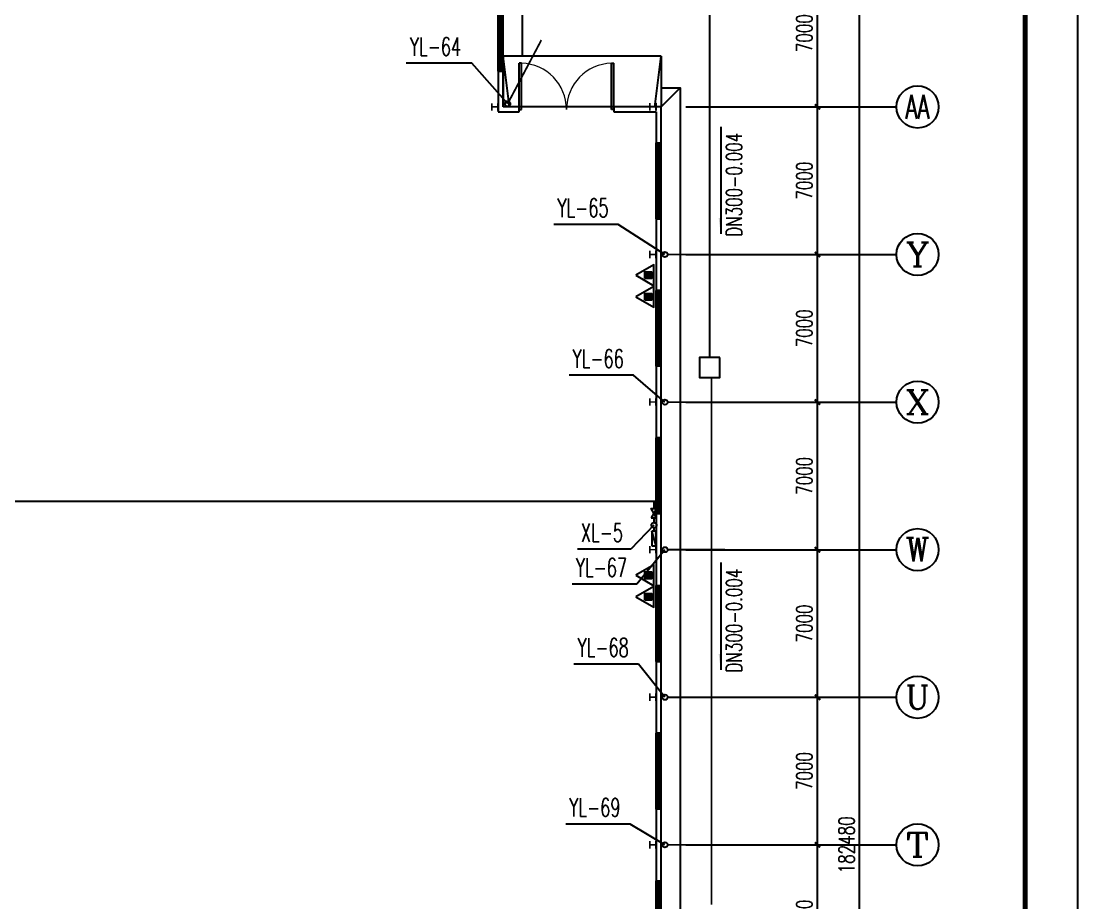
# Model space of a CAD drawing. Extents: x -4407041 to 173436, y -470270 to -29437.
# Drawn here: x -203153 to -153016, y -161194 to -119376 of the extents above; entities that cross this region are included whole.
import ezdxf
from ezdxf.enums import TextEntityAlignment as Align

# ---------------------------------------------------------------- set-up
doc = ezdxf.new("R2010")
doc.units = 0
doc.header["$LTSCALE"] = 1000
doc.header["$MEASUREMENT"] = 0
for name, pattern in [('CENTER2', [1.125, 0.75, -0.125, 0.125, -0.125]), ('DASH', [0.35, 0.25, -0.1]), ('PHANTOM2', [1.25, 0.625, -0.125, 0.125, -0.125, 0.125, -0.125])]:
    doc.linetypes.add(name, pattern=pattern)
for name, color, linetype in [('AXIS', 3, 'Continuous'), ('AXIS_TEXT', 7, 'Continuous'), ('DIM_消防', 3, 'Continuous'), ('DIM_雨水', 3, 'Continuous'), ('EQUIP_消火栓', 7, 'Continuous'), ('EQUIP_消防', 7, 'Continuous'), ('PIPE-污水', 2, 'DASH'), ('PIPE-消防', 1, 'PHANTOM2'), ('PIPE-雨水', 4, 'CENTER2'), ('PUB_TITLE', 4, 'Continuous'), ('STAIR', 2, 'Continuous'), ('TWT_SYMB', 3, 'Continuous'), ('VALVE_消防', 7, 'Continuous'), ('VPIPE-消防', 1, 'Continuous'), ('VPIPE-雨水', 4, 'Continuous'), ('WALL', 9, 'Continuous'), ('WINDOW', 4, 'Continuous')]:
    doc.layers.add(name, color=color, linetype=linetype)
doc.layers.add('STXT_XG_THIN', color=2, linetype='Continuous', lineweight=0)
doc.styles.add('_TCH_AXIS', font='COMPLEX', dxfattribs={"bigfont": 'GBCBIG'})
doc.styles.add('_TCH_DIM', font='SIMPLEX', dxfattribs={"bigfont": 'GBCBIG'})
doc.styles.add('_TCH_DIM_T3', font='SIMPLEX', dxfattribs={"width": 0.705882, "bigfont": 'GBCBIG'})
doc.styles.add('_TWT_SERIAL', font='COMPLEX', dxfattribs={"width": 0.8, "height": 3.5, "bigfont": 'HZTXT'})
doc.styles.add('COMPLEX', font='COMPLEX')
doc.dimstyles.new('_TCH_ARCH&&250', dxfattribs={"dimtxt": 743.75, "dimasz": 250, "dimexe": 625, "dimexo": 750, "dimgap": 250, "dimtad": 1, "dimdec": 0, "dimzin": 0, "dimdsep": 46, "dimtxsty": '_TCH_DIM_T3', "dimblk": 'ARCHTICK', "dimcen": 0.09, "dimclrt": 7, "dimazin": 2, "dimtfac": 1, "dimtdec": 0, "dimtix": 1, "dimtmove": 2, "dimatfit": 3, "dimfxl": 0, "dimtolj": 1, "dimtzin": 0, "dimarcsym": 0})

# ---------------------------------------------------------------- blocks, each defined once
blk = doc.blocks.new('_ArchTick')
at = {"color": 0, "linetype": 'ByBlock', "const_width": 0.4}
blk.add_lwpolyline([(-0.5, -0.5), (0.5, 0.5)], dxfattribs=at)
blk = doc.blocks.new('*D235')
at = {"layer": 'AXIS', "color": 0, "lineweight": -2}
for p, q in [((-170871, -158444), (-164746, -158444)), ((-165371, -165444), (-165371, -158444)), ((-170871, -165444), (-164746, -165444))]:
    blk.add_line(p, q, dxfattribs=at)
at = {"layer": 'Defpoints', "color": 0}
for p in [(-171621, -158444), (-165371, -158444), (-171621, -165444)]:
    blk.add_point(p, dxfattribs=at)
at = {"layer": 'AXIS', "color": 0, "lineweight": -2, "xscale": 250, "yscale": 250, "zscale": 250}
for p, rotation in [((-165371, -158444), 90), ((-165371, -165444), 270)]:
    blk.add_blockref('_ArchTick', p, dxfattribs=dict(at, rotation=rotation))
at = {"layer": 'AXIS', "color": 7, "insert": (-165993, -161944), "char_height": 743.8, "attachment_point": 5, "rotation": 90, "style": '_TCH_DIM_T3'}
blk.add_mtext('\\A1;7000', dxfattribs=at)
blk = doc.blocks.new('*D236')
at = {"layer": 'AXIS', "color": 0, "lineweight": -2}
for p, q in [((-170871, -151444), (-164746, -151444)), ((-165371, -158444), (-165371, -151444)), ((-170871, -158444), (-164746, -158444))]:
    blk.add_line(p, q, dxfattribs=at)
at = {"layer": 'Defpoints', "color": 0}
for p in [(-171621, -151444), (-165371, -151444), (-171621, -158444)]:
    blk.add_point(p, dxfattribs=at)
at = {"layer": 'AXIS', "color": 0, "lineweight": -2, "xscale": 250, "yscale": 250, "zscale": 250}
for p, rotation in [((-165371, -151444), 90), ((-165371, -158444), 270)]:
    blk.add_blockref('_ArchTick', p, dxfattribs=dict(at, rotation=rotation))
at = {"layer": 'AXIS', "color": 7, "insert": (-165993, -154944), "char_height": 743.8, "attachment_point": 5, "rotation": 90, "style": '_TCH_DIM_T3'}
blk.add_mtext('\\A1;7000', dxfattribs=at)
blk = doc.blocks.new('*D237')
at = {"layer": 'AXIS', "color": 0, "lineweight": -2}
for p, q in [((-170871, -144444), (-164746, -144444)), ((-165371, -151444), (-165371, -144444)), ((-170871, -151444), (-164746, -151444))]:
    blk.add_line(p, q, dxfattribs=at)
at = {"layer": 'Defpoints', "color": 0}
for p in [(-171621, -144444), (-165371, -144444), (-171621, -151444)]:
    blk.add_point(p, dxfattribs=at)
at = {"layer": 'AXIS', "color": 0, "lineweight": -2, "xscale": 250, "yscale": 250, "zscale": 250}
for p, rotation in [((-165371, -144444), 90), ((-165371, -151444), 270)]:
    blk.add_blockref('_ArchTick', p, dxfattribs=dict(at, rotation=rotation))
at = {"layer": 'AXIS', "color": 7, "insert": (-165993, -147944), "char_height": 743.8, "attachment_point": 5, "rotation": 90, "style": '_TCH_DIM_T3'}
blk.add_mtext('\\A1;7000', dxfattribs=at)
blk = doc.blocks.new('*D238')
at = {"layer": 'AXIS', "color": 0, "lineweight": -2}
for p, q in [((-170871, -137444), (-164746, -137444)), ((-165371, -144444), (-165371, -137444)), ((-170871, -144444), (-164746, -144444))]:
    blk.add_line(p, q, dxfattribs=at)
at = {"layer": 'Defpoints', "color": 0}
for p in [(-171621, -137444), (-165371, -137444), (-171621, -144444)]:
    blk.add_point(p, dxfattribs=at)
at = {"layer": 'AXIS', "color": 0, "lineweight": -2, "xscale": 250, "yscale": 250, "zscale": 250}
for p, rotation in [((-165371, -137444), 90), ((-165371, -144444), 270)]:
    blk.add_blockref('_ArchTick', p, dxfattribs=dict(at, rotation=rotation))
at = {"layer": 'AXIS', "color": 7, "insert": (-165993, -140944), "char_height": 743.8, "attachment_point": 5, "rotation": 90, "style": '_TCH_DIM_T3'}
blk.add_mtext('\\A1;7000', dxfattribs=at)
blk = doc.blocks.new('*D239')
at = {"layer": 'AXIS', "color": 0, "lineweight": -2}
for p, q in [((-170871, -130444), (-164746, -130444)), ((-165371, -137444), (-165371, -130444)), ((-170871, -137444), (-164746, -137444))]:
    blk.add_line(p, q, dxfattribs=at)
at = {"layer": 'Defpoints', "color": 0}
for p in [(-171621, -130444), (-165371, -130444), (-171621, -137444)]:
    blk.add_point(p, dxfattribs=at)
at = {"layer": 'AXIS', "color": 0, "lineweight": -2, "xscale": 250, "yscale": 250, "zscale": 250}
for p, rotation in [((-165371, -130444), 90), ((-165371, -137444), 270)]:
    blk.add_blockref('_ArchTick', p, dxfattribs=dict(at, rotation=rotation))
at = {"layer": 'AXIS', "color": 7, "insert": (-165993, -133944), "char_height": 743.8, "attachment_point": 5, "rotation": 90, "style": '_TCH_DIM_T3'}
blk.add_mtext('\\A1;7000', dxfattribs=at)
blk = doc.blocks.new('*D240')
at = {"layer": 'AXIS', "color": 0, "lineweight": -2}
for p, q in [((-170871, -123444), (-164746, -123444)), ((-165371, -130444), (-165371, -123444)), ((-170871, -130444), (-164746, -130444))]:
    blk.add_line(p, q, dxfattribs=at)
at = {"layer": 'Defpoints', "color": 0}
for p in [(-171621, -123444), (-165371, -123444), (-171621, -130444)]:
    blk.add_point(p, dxfattribs=at)
at = {"layer": 'AXIS', "color": 0, "lineweight": -2, "xscale": 250, "yscale": 250, "zscale": 250}
for p, rotation in [((-165371, -123444), 90), ((-165371, -130444), 270)]:
    blk.add_blockref('_ArchTick', p, dxfattribs=dict(at, rotation=rotation))
at = {"layer": 'AXIS', "color": 7, "insert": (-165993, -126944), "char_height": 743.8, "attachment_point": 5, "rotation": 90, "style": '_TCH_DIM_T3'}
blk.add_mtext('\\A1;7000', dxfattribs=at)
blk = doc.blocks.new('*D241')
at = {"layer": 'AXIS', "color": 0, "lineweight": -2}
for p, q in [((-170871, -116444), (-164746, -116444)), ((-165371, -123444), (-165371, -116444)), ((-170871, -123444), (-164746, -123444))]:
    blk.add_line(p, q, dxfattribs=at)
at = {"layer": 'Defpoints', "color": 0}
for p in [(-171621, -116444), (-165371, -116444), (-171621, -123444)]:
    blk.add_point(p, dxfattribs=at)
at = {"layer": 'AXIS', "color": 0, "lineweight": -2, "xscale": 250, "yscale": 250, "zscale": 250}
for p, rotation in [((-165371, -116444), 90), ((-165371, -123444), 270)]:
    blk.add_blockref('_ArchTick', p, dxfattribs=dict(at, rotation=rotation))
at = {"layer": 'AXIS', "color": 7, "insert": (-165993, -119944), "char_height": 743.8, "attachment_point": 5, "rotation": 90, "style": '_TCH_DIM_T3'}
blk.add_mtext('\\A1;7000', dxfattribs=at)
blk = doc.blocks.new('*D251')
at = {"layer": 'AXIS', "color": 0, "lineweight": -2}
for p, q in [((-170871, -67204), (-162746, -67204)), ((-163371, -249684), (-163371, -67204)), ((-170871, -249684), (-162746, -249684))]:
    blk.add_line(p, q, dxfattribs=at)
at = {"layer": 'Defpoints', "color": 0}
for p in [(-171621, -67204), (-163371, -67204), (-171621, -249684)]:
    blk.add_point(p, dxfattribs=at)
at = {"layer": 'AXIS', "color": 0, "lineweight": -2, "xscale": 250, "yscale": 250, "zscale": 250}
for p, rotation in [((-163371, -67204), 90), ((-163371, -249684), 270)]:
    blk.add_blockref('_ArchTick', p, dxfattribs=dict(at, rotation=rotation))
at = {"layer": 'AXIS', "color": 7, "insert": (-163993, -158444), "char_height": 743.8, "attachment_point": 5, "rotation": 90, "style": '_TCH_DIM_T3'}
blk.add_mtext('\\A1;182480', dxfattribs=at)
blk = doc.blocks.new('$DorLib2D$00000002')
for p, q in [((-0.5, 0), (-0.5, 0.4875)), ((-0.475, 0.4875), (-0.5, 0.4875)), ((-0.475, 0), (-0.475, 0.4875)), ((0.475, 0), (0.475, 0.4875)), ((0.475, 0.4875), (0.5, 0.4875)), ((0.5, 0), (0.5, 0.4875)), ((-0.5, 0), (-0.475, 0)), ((0.5, 0), (0.475, 0))]:
    blk.add_line(p, q)
at = {"lineweight": 13}
for centre, start, end in [((-0.4875, 0), 0, 88.53072), ((0.4875, 0), 91.46928, 180)]:
    blk.add_arc(centre, 0.4875, start, end, dxfattribs=at)
blk = doc.blocks.new('$TCHSYS$WIN2D')
for p, q in [((-0.5, 0.5), (0.5, 0.5)), ((-0.5, 0.5), (-0.5, -0.5)), ((0.5, 0.5), (0.5, -0.5)), ((0.5, 0.167), (-0.5, 0.167)), ((0.5, -0.167), (-0.5, -0.167)), ((-0.5, -0.5), (0.5, -0.5))]:
    blk.add_line(p, q)
blk = doc.blocks.new('_AXISO')
blk.add_circle((0, 0), 0.5)
at = {"layer": 'AXIS_TEXT', "style": 'COMPLEX', "width": 1.041667}
blk.add_attdef('A', text='', height=0.56, dxfattribs=at).set_placement((-0.25, -0.28), (0.25, -0.28), align=Align.FIT)
blk = doc.blocks.new('$TwtSys$00000434')
for p, q in [((-0.5, 0.5), (-0.5, -0.5)), ((-0.5, -0.5), (0.5, 0.5)), ((0.5, 0.5), (-0.5, 0.5)), ((0.5, -0.5), (0.5, 0.5)), ((-0.5, -0.5), (0.5, -0.5))]:
    blk.add_line(p, q)
blk.add_solid([(0.5, -0.5), (0.5, 0.5), (-0.5, -0.5)])
blk = doc.blocks.new('$VALVE$00000295')
blk.add_lwpolyline([(-125, 72), (-125, -72), (125, 72), (125, -72), (-125, 72)])
for p in [(-125, 0), (125, 0)]:
    blk.add_point(p)
blk = doc.blocks.new('$ATTACHMENT$00000214')
h = blk.add_hatch()
h.set_pattern_fill('ANSI31', color=256, scale=200, style=0)
h.set_pattern_definition([(45, (-38543.802, -6842.639), (-17.67767, 17.67767), [])])
h.paths.add_polyline_path([(-65, 2), (65, 2), (65, -128), (-65, -128)])
for points in [[(0, 172), (-198, -172), (198, -172)], [(-65, 2), (65, 2), (65, -128), (-65, -128)]]:
    blk.add_lwpolyline(points, close=True)

msp = doc.modelspace()

# ---------------------------------------------------------------- hatches: boundary and pattern name
at = {"layer": 'PIPE-消防'}
for points in [[(-173128.2, -142152), (-173128.2, -142108.3), (-173084.4, -142108.3)], [(-173128.2, -142152), (-173084.4, -142152), (-173084.4, -142108.3)]]:
    msp.add_hatch(color=256, dxfattribs=at).paths.add_polyline_path(points)
at = {"layer": 'TWT_SYMB'}
for points in [[(-169959, -129467.5), (-169959, -128717.5), (-170059, -128717.5)], [(-169959, -150136), (-169959, -149386), (-170059, -149386)]]:
    msp.add_hatch(color=256, dxfattribs=at).paths.add_polyline_path(points)

# ---------------------------------------------------------------- linework, layer by layer
at = {"color": 2}
msp.add_line((-172788.2, -123444.2), (-171888.2, -122544.2), dxfattribs=at)
for points in [[(-179388.2, -95444.2), (-179388.2, -121044.2)], [(-172788.2, -122544.2), (-171888.2, -122544.2), (-171888.2, -180584.2), (-172788.2, -180584.2)]]:
    msp.add_lwpolyline(points, dxfattribs=at)
msp.add_lwpolyline([(-170011, -135324.7), (-170968.5, -135324.7), (-170968.5, -136282.2), (-170011, -136282.2)], close=True)
at = {"layer": 'AXIS'}
for p, q in [((-171621.5, -123444.2), (-161621.5, -123444.2)), ((-171621.5, -130444.2), (-161621.5, -130444.2)), ((-171621.5, -137444.2), (-161621.5, -137444.2)), ((-171621.5, -144444.2), (-161621.5, -144444.2)), ((-171621.5, -151444.2), (-161621.5, -151444.2)), ((-171621.5, -158444.2), (-161621.5, -158444.2))]:
    msp.add_line(p, q, dxfattribs=at)
at = {"layer": 'DIM_消防'}
for p, q in [((-173128.2, -143278), (-174222.5, -144421)), ((-174222.5, -144421), (-176763.8, -144421))]:
    msp.add_line(p, q, dxfattribs=at)
at = {"layer": 'DIM_雨水'}
for p, q in [((-181767, -121372.2), (-184879.2, -121372.2)), ((-180069.5, -123293.2), (-181767, -121372.2)), ((-174820, -129015.4), (-177881.4, -129015.4)), ((-172608.5, -130444.2), (-174820, -129015.4)), ((-174097.5, -136171.9), (-177158.9, -136171.9)), ((-172608.5, -137444.2), (-174097.5, -136171.9)), ((-172608.5, -144444.2), (-173945, -146078)), ((-173945, -146078), (-177006.4, -146078)), ((-173862.5, -149868.4), (-176923.9, -149868.4)), ((-172608.5, -151444.2), (-173862.5, -149868.4)), ((-174256, -157456), (-177317.4, -157456)), ((-172608.5, -158444.2), (-174256, -157456))]:
    msp.add_line(p, q, dxfattribs=at)
at = {"layer": 'PIPE-污水', "ltscale": 2.5, "const_width": 87.5}
for points in [[(-170489.8, -110324.7), (-170489.8, -135324.7)], [(-170400.5, -136282.2), (-170400.5, -161282.2)]]:
    msp.add_lwpolyline(points, dxfattribs=at)
at = {"layer": 'PIPE-消防', "ltscale": 2.5, "const_width": 87.5}
for points in [[(-208826.5, -142152), (-173128.2, -142152)], [(-173128.2, -142152), (-173128.2, -142495.9)], [(-173128.2, -142934.1), (-173128.2, -143153)], [(-173128.2, -143403), (-173128.2, -143563.5)]]:
    msp.add_lwpolyline(points, dxfattribs=at)
at = {"layer": 'PIPE-雨水', "linetype": 'CENTER2', "const_width": 87.5}
for points in [[(-180011, -123182.7), (-178471.5, -120274.5)], [(-172483.5, -130444.2), (-169762, -130444.2)], [(-172483.5, -137444.2), (-169762, -137444.2)], [(-172483.5, -144444.2), (-169762, -144444.2)], [(-172483.5, -151444.2), (-169762, -151444.2)], [(-172483.5, -158444.2), (-169762, -158444.2)]]:
    msp.add_lwpolyline(points, dxfattribs=at)
at = {"layer": 'PUB_TITLE'}
msp.add_lwpolyline([(-301516.5, -29436.9), (-301516.5, -292186.9), (-153016.5, -292186.9), (-153016.5, -29436.9)], close=True, dxfattribs=at)
at = {"layer": 'PUB_TITLE', "const_width": 250}
msp.add_lwpolyline([(-299016.5, -35686.9), (-299016.5, -289686.9), (-155516.5, -289686.9), (-155516.5, -35686.9)], close=True, dxfattribs=at)
at = {"layer": 'STAIR'}
for p, q in [((-172788.2, -121044.2), (-180288.2, -121044.2)), ((-180288.2, -121044.2), (-180288.2, -123444.2)), ((-179988.2, -123444.2), (-180288.2, -121044.2)), ((-173088.2, -123444.2), (-172788.2, -121044.2)), ((-172788.2, -121044.2), (-172788.2, -123444.2)), ((-172788.2, -123444.2), (-180288.2, -123444.2))]:
    msp.add_line(p, q, dxfattribs=at)
at = {"layer": 'STXT_XG_THIN', "color": 2}
for points in [[(-180828.2, -123614.2), (-180828.2, -123274.2), (-180818, -123274.2), (-180818, -123441.3), (-180538.4, -123441.3), (-180538.4, -123274.2), (-180528.2, -123274.2), (-180528.2, -123614.2), (-180538.4, -123614.2), (-180538.4, -123447.1), (-180818, -123447.1), (-180818, -123614.2), (-180828.2, -123614.2)], [(-173328.3, -123611.3), (-173328.3, -123271.3), (-173318.1, -123271.3), (-173318.1, -123438.4), (-173038.5, -123438.4), (-173038.5, -123271.3), (-173028.3, -123271.3), (-173028.3, -123611.3), (-173038.5, -123611.3), (-173038.5, -123444.2), (-173318.1, -123444.2), (-173318.1, -123611.3), (-173328.3, -123611.3)], [(-173328.3, -130611.3), (-173328.3, -130271.3), (-173318.1, -130271.3), (-173318.1, -130438.4), (-173038.5, -130438.4), (-173038.5, -130271.3), (-173028.3, -130271.3), (-173028.3, -130611.3), (-173038.5, -130611.3), (-173038.5, -130444.2), (-173318.1, -130444.2), (-173318.1, -130611.3), (-173328.3, -130611.3)], [(-173328.3, -137611.3), (-173328.3, -137271.3), (-173318.1, -137271.3), (-173318.1, -137438.4), (-173038.5, -137438.4), (-173038.5, -137271.3), (-173028.3, -137271.3), (-173028.3, -137611.3), (-173038.5, -137611.3), (-173038.5, -137444.2), (-173318.1, -137444.2), (-173318.1, -137611.3), (-173328.3, -137611.3)], [(-173328.3, -144611.3), (-173328.3, -144271.3), (-173318.1, -144271.3), (-173318.1, -144438.4), (-173038.5, -144438.4), (-173038.5, -144271.3), (-173028.3, -144271.3), (-173028.3, -144611.3), (-173038.5, -144611.3), (-173038.5, -144444.2), (-173318.1, -144444.2), (-173318.1, -144611.3), (-173328.3, -144611.3)], [(-173328.3, -151611.3), (-173328.3, -151271.3), (-173318.1, -151271.3), (-173318.1, -151438.4), (-173038.5, -151438.4), (-173038.5, -151271.3), (-173028.3, -151271.3), (-173028.3, -151611.3), (-173038.5, -151611.3), (-173038.5, -151444.2), (-173318.1, -151444.2), (-173318.1, -151611.3), (-173328.3, -151611.3)], [(-173328.3, -158611.3), (-173328.3, -158271.3), (-173318.1, -158271.3), (-173318.1, -158438.4), (-173038.5, -158438.4), (-173038.5, -158271.3), (-173028.3, -158271.3), (-173028.3, -158611.3), (-173038.5, -158611.3), (-173038.5, -158444.2), (-173318.1, -158444.2), (-173318.1, -158611.3), (-173328.3, -158611.3)]]:
    msp.add_lwpolyline(points, dxfattribs=at)
at = {"layer": 'TWT_SYMB'}
for points in [[(-169959, -124390.5), (-169959, -129467.5)], [(-169959, -145059), (-169959, -150136)]]:
    msp.add_lwpolyline(points, dxfattribs=at)
at = {"layer": 'VPIPE-消防'}
msp.add_circle((-173128.2, -143278), 125, dxfattribs=at)
at = {"layer": 'VPIPE-雨水'}
for centre in [(-180069.5, -123293.2), (-172608.5, -130444.2), (-172608.5, -137444.2), (-172608.5, -144444.2), (-172608.5, -151444.2), (-172608.5, -158444.2)]:
    msp.add_circle(centre, 125, dxfattribs=at)
at = {"layer": 'WALL', "color": 5}
for p, q in [((-180288.2, -121744.2), (-180528.2, -121744.2)), ((-180528.2, -121744.2), (-180528.2, -123684.2)), ((-180288.2, -123444.2), (-180288.2, -121744.2)), ((-180528.2, -123684.2), (-179528.2, -123684.2)), ((-179528.2, -123444.2), (-180288.2, -123444.2)), ((-179528.2, -123684.2), (-179528.2, -123444.2)), ((-172788.2, -123444.2), (-175028.2, -123444.2)), ((-175028.2, -123444.2), (-175028.2, -123684.2)), ((-175028.2, -123684.2), (-173028.2, -123684.2)), ((-173028.2, -123684.2), (-173028.2, -125144.2)), ((-172788.2, -125144.2), (-172788.2, -123444.2)), ((-173028.2, -125144.2), (-172788.2, -125144.2)), ((-172788.2, -128744.2), (-173028.2, -128744.2)), ((-173028.2, -128744.2), (-173028.2, -132144.2)), ((-172788.2, -132144.2), (-172788.2, -128744.2)), ((-173028.2, -132144.2), (-172788.2, -132144.2)), ((-172788.2, -135744.2), (-173028.2, -135744.2)), ((-173028.2, -135744.2), (-173028.2, -139144.2)), ((-172788.2, -139144.2), (-172788.2, -135744.2)), ((-173028.2, -139144.2), (-172788.2, -139144.2)), ((-172788.2, -142744.2), (-173028.2, -142744.2)), ((-173028.2, -142744.2), (-173028.2, -146144.2)), ((-172788.2, -146144.2), (-172788.2, -142744.2)), ((-173028.2, -146144.2), (-172788.2, -146144.2)), ((-172788.2, -149744.2), (-173028.2, -149744.2)), ((-173028.2, -149744.2), (-173028.2, -153144.2)), ((-172788.2, -153144.2), (-172788.2, -149744.2)), ((-173028.2, -153144.2), (-172788.2, -153144.2)), ((-172788.2, -156744.2), (-173028.2, -156744.2)), ((-173028.2, -156744.2), (-173028.2, -160144.2)), ((-172788.2, -160144.2), (-172788.2, -156744.2)), ((-173028.2, -160144.2), (-172788.2, -160144.2))]:
    msp.add_line(p, q, dxfattribs=at)

# ---------------------------------------------------------------- block references
at = {"layer": 'AXIS'}
ref = msp.add_blockref('_AXISO', (-160621.5, -123444.2), dxfattribs=dict(at, xscale=2000, yscale=2000, zscale=2000))
ref.add_attrib('A', 'AA', dxfattribs={"layer": 'AXIS_TEXT', "height": 1131.37, "style": '_TCH_AXIS', "width": 0.538462}).set_placement((-161187.2, -124009.9), (-160055.8, -124009.9), align=Align.FIT)
ref = msp.add_blockref('_AXISO', (-160621.5, -130444.2), dxfattribs=dict(at, xscale=2000, yscale=2000, zscale=2000))
ref.add_attrib('A', 'Y', dxfattribs={"layer": 'AXIS_TEXT', "height": 1131.4, "style": '_TCH_AXIS', "width": 1.105263}).set_placement((-161187.2, -131009.9), (-160055.8, -131009.9), align=Align.FIT)
ref = msp.add_blockref('_AXISO', (-160621.5, -137444.2), dxfattribs=dict(at, xscale=2000, yscale=2000, zscale=2000))
ref.add_attrib('A', 'X', dxfattribs={"layer": 'AXIS_TEXT', "height": 1131.4, "style": '_TCH_AXIS', "width": 1.166667}).set_placement((-161187.2, -138009.9), (-160055.8, -138009.9), align=Align.FIT)
ref = msp.add_blockref('_AXISO', (-160621.5, -144444.2), dxfattribs=dict(at, xscale=2000, yscale=2000, zscale=2000))
ref.add_attrib('A', 'W', dxfattribs={"layer": 'AXIS_TEXT', "height": 1131.4, "style": '_TCH_AXIS', "width": 0.954545}).set_placement((-161187.2, -145009.9), (-160055.8, -145009.9), align=Align.FIT)
ref = msp.add_blockref('_AXISO', (-160621.5, -151444.2), dxfattribs=dict(at, xscale=2000, yscale=2000, zscale=2000))
ref.add_attrib('A', 'U', dxfattribs={"layer": 'AXIS_TEXT', "height": 1131.4, "style": '_TCH_AXIS', "width": 1.05}).set_placement((-161187.2, -152009.9), (-160055.8, -152009.9), align=Align.FIT)
ref = msp.add_blockref('_AXISO', (-160621.5, -158444.2), dxfattribs=dict(at, xscale=2000, yscale=2000, zscale=2000))
ref.add_attrib('A', 'T', dxfattribs={"layer": 'AXIS_TEXT', "height": 1131.4, "style": '_TCH_AXIS', "width": 1.4}).set_placement((-161187.2, -159009.9), (-160055.8, -159009.9), align=Align.FIT)
at = {"layer": 'EQUIP_消火栓', "xscale": 700, "yscale": 200, "zscale": 700, "rotation": 90}
msp.add_blockref('$TwtSys$00000434', (-173128.2, -143913.5), dxfattribs=at)
at = {"layer": 'EQUIP_消防', "xscale": 2.5, "yscale": 2.5, "zscale": 2.5, "rotation": 90}
for p in [(-173564.5, -131427), (-173564.5, -132451.5), (-173564.5, -145656.5), (-173564.5, -146681)]:
    msp.add_blockref('$ATTACHMENT$00000214', p, dxfattribs=at)
at = {"layer": 'VALVE_消防', "xscale": -1.75, "yscale": -1.75, "zscale": 1.75, "rotation": 270}
msp.add_blockref('$VALVE$00000295', (-173128.2, -142715), dxfattribs=at)
at = {"layer": 'WINDOW', "xscale": 3600, "zscale": 3600}
for p, yscale, rotation in [((-180408.2, -119944.2), 240, 90.00000000000006), ((-172908.2, -126944.2), 240, 90), ((-172908.2, -133944.2), -240, 90), ((-172908.2, -140944.2), -240, 90), ((-172908.2, -147944.2), 240, 90), ((-172908.2, -154944.2), -240, 90), ((-172908.2, -161944.2), 240, 90)]:
    msp.add_blockref('$TCHSYS$WIN2D', p, dxfattribs=dict(at, yscale=yscale, rotation=rotation))
at = {"layer": 'WINDOW', "xscale": 4500, "yscale": 4500, "zscale": 4500}
msp.add_blockref('$DorLib2D$00000002', (-177278.2, -123564.2), dxfattribs=at)

# ---------------------------------------------------------------- texts
at = {"layer": 'DIM_消防', "color": 7, "style": '_TWT_SERIAL', "width": 0.64}
msp.add_text('XL-5', height=875, dxfattribs=at).set_placement((-176588.8, -144071))
at = {"layer": 'DIM_雨水', "color": 7, "style": '_TWT_SERIAL', "width": 0.64}
for s, p in [('YL-64', (-184704.2, -121022.2)), ('YL-65', (-177706.4, -128665.4)), ('YL-66', (-176983.9, -135821.9)), ('YL-67', (-176831.4, -145728)), ('YL-68', (-176748.9, -149518.4)), ('YL-69', (-177142.4, -157106))]:
    msp.add_text(s, height=875, dxfattribs=at).set_placement(p)
at = {"layer": 'TWT_SYMB', "color": 7, "style": '_TCH_DIM', "width": 0.705882}
for p in [(-168952.8, -129604), (-168952.8, -150272.5)]:
    msp.add_text('DN300-0.004', height=743.75, rotation=90, dxfattribs=at).set_placement(p)

# ---------------------------------------------------------------- dimensions: what is measured, and where the dimension line sits
at = {"layer": 'AXIS'}
for p1, p2, distance, picture, middle in [((-171621.5, -249684.2), (-171621.5, -67204.2), -8250, '*D251', (-163993.4, -158444.2)), ((-171621.5, -123444.2), (-171621.5, -116444.2), -6250, '*D241', (-165993.4, -119944.2)), ((-171621.5, -130444.2), (-171621.5, -123444.2), -6250, '*D240', (-165993.4, -126944.2)), ((-171621.5, -137444.2), (-171621.5, -130444.2), -6250, '*D239', (-165993.4, -133944.2)), ((-171621.5, -144444.2), (-171621.5, -137444.2), -6250, '*D238', (-165993.4, -140944.2)), ((-171621.5, -151444.2), (-171621.5, -144444.2), -6250, '*D237', (-165993.4, -147944.2)), ((-171621.5, -158444.2), (-171621.5, -151444.2), -6250, '*D236', (-165993.4, -154944.2)), ((-171621.5, -165444.2), (-171621.5, -158444.2), -6250, '*D235', (-165993.4, -161944.2))]:
    dim = msp.add_aligned_dim(p1=p1, p2=p2, distance=distance, dimstyle='_TCH_ARCH&&250', dxfattribs=at)
    dim.commit()
    dim.dimension.update_dxf_attribs({"geometry": picture, "text_midpoint": middle})

doc.saveas('drawing.dxf')
